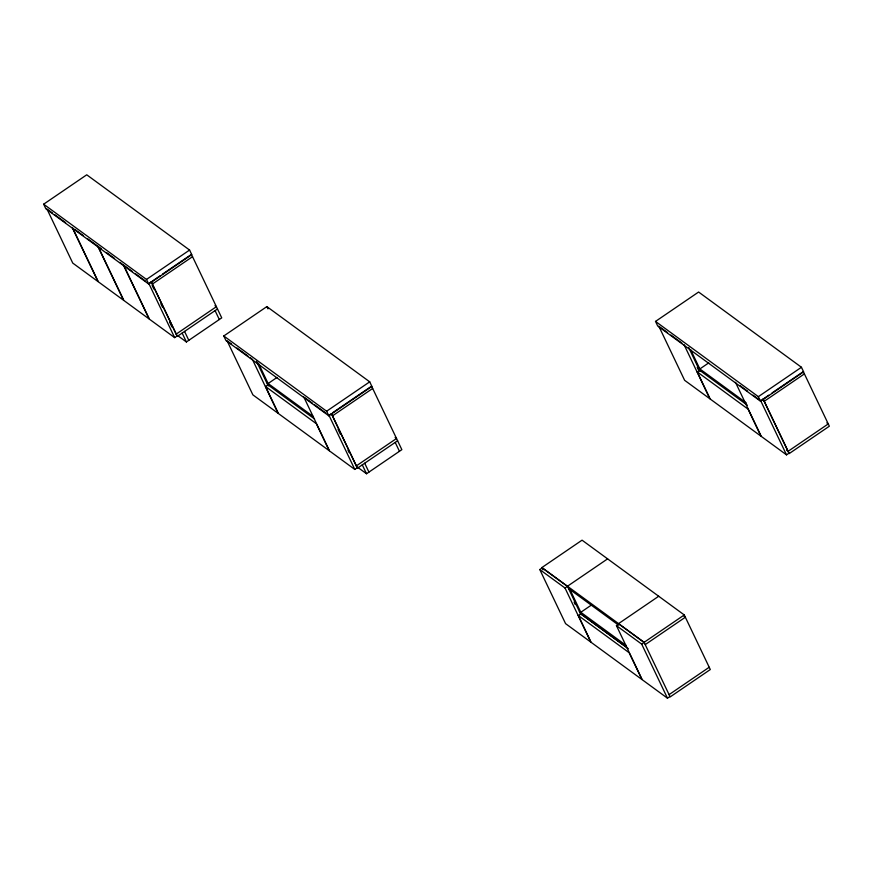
<?xml version="1.0" encoding="UTF-8"?>
<svg xmlns="http://www.w3.org/2000/svg" width="873" height="873" viewBox="0 0 873 873"><rect width="100%" height="100%" fill="white"/><g stroke="black" fill="none" stroke-linecap="round" stroke-linejoin="round"><path stroke-width="1.31" d="M43.65 204.195L86.743 174.807L189.583 250.049L191.765 254.621L148.672 284.009L45.833 208.767L43.65 204.195L146.489 279.436L148.672 284.009M146.489 279.436L189.583 250.049M149.654 283.005L160.217 275.682M162.454 274.166L191.449 254.392L221.731 317.87L186.396 341.965L177.699 335.603M152.393 284.052L192.54 256.673M176.248 334.075L216.395 306.696L214.976 305.659M132.401 271.503L123.617 265.086L149.414 319.169L174.655 337.633L177.066 335.996L151.269 281.903M217.486 308.987L177.339 336.356L151.302 281.772M223.783 335.974L266.865 306.598L369.716 381.839L371.887 386.401L328.805 415.788L225.965 340.546L223.783 335.974L326.622 411.216L328.805 415.788M277.036 377.431L268.12 383.52L258.419 363.179M265.545 386.521L316.332 423.678L329.23 450.73L278.443 413.562L265.545 386.521L267.946 384.884M326.622 411.216L369.716 381.839M332.548 412.787L371.582 386.172L401.853 449.66L366.529 473.744L357.734 467.317M329.787 414.784L331.391 413.693L357.188 467.775L354.787 469.423L329.547 450.959L303.749 396.866M332.526 415.843L372.662 388.463M356.38 465.866L396.528 438.486L395.109 437.449M397.619 440.767L357.472 468.146L331.434 413.551M655.514 321.417L698.607 292.029L801.447 367.271L803.629 371.843L760.536 401.22L657.696 325.989L655.514 321.417L758.353 396.658L760.536 401.22M708.767 362.862L699.851 368.952L690.718 349.811M697.276 371.953L748.063 409.121L760.961 436.162L710.175 399.005L697.276 371.953L699.688 370.316M758.353 396.658L801.447 367.271M753.039 395.153L760.721 400.772L768.742 395.185M772.081 392.905L803.313 371.614L829.35 426.21L789.203 453.578L763.166 398.983M764.257 401.274L804.404 373.895M541.915 567.548L582.051 540.169L684.268 614.952L710.306 669.536L670.158 696.916L644.121 642.321L541.915 567.548L542.995 569.829M539.776 569.556L542.188 567.908L567.428 586.372L565.017 588.02L539.776 569.556L565.573 623.638L590.814 642.102L565.017 588.02M607.608 558.862L567.461 586.241L580.916 614.647M735.481 382.309L761.278 436.391L786.518 454.855L788.93 453.218L763.133 399.125M591.959 604.683L580.807 612.289L569.971 589.559M578.352 615.552L629.149 652.709L641.928 679.5L591.13 642.332L578.352 615.552L580.763 613.905L628.309 648.694M618.564 623.628L658.711 596.248M616.436 625.635L618.848 623.999L644.088 642.463L641.677 644.11L616.436 625.635L642.233 679.729L667.474 698.193L669.886 696.545M644.121 642.321L684.268 614.952M645.212 644.612L685.36 617.233L683.941 616.196M669.078 694.635L709.214 667.256M826.84 422.881L828.259 423.918L788.112 451.297L786.704 450.261M667.605 332.646L658.82 326.218L684.618 380.301L709.858 398.775L684.061 344.682M670.89 335.046L681.868 343.078M739.868 385.517L747.55 391.137M698.433 367.915L746.284 402.922M699.524 370.196L747.364 405.203M568.552 588.522L618.575 625.123M52.445 213.012L46.956 208.996L72.754 263.089L97.994 281.553L72.197 227.46M54.639 214.616L65.617 222.648M74.707 229.293L83.481 235.721M87.878 238.929L97.754 246.153L123.551 300.247L98.311 281.783L72.514 227.689M101.355 248.794L98.06 246.382L123.868 300.476L149.097 318.94L123.3 264.857M106.844 252.81L114.527 258.43M120.016 262.446L122.209 264.05M135.686 273.915L145.562 281.139M231.476 343.995L227.089 340.786L252.886 394.869L278.127 413.333L252.33 359.25L250.136 357.646M236.965 348.011L247.932 356.042M304.841 397.673L312.523 403.293M314.716 404.897L325.694 412.929M266.702 382.483L313.462 416.683M579.388 611.253L626.148 645.463M267.793 384.764L314.553 418.975M580.48 613.533L627.24 647.744M760.721 400.772L786.518 454.855M688.732 347.585L699.95 371.309M697.232 367.337L698.4 369.77M641.677 644.11L667.474 698.193M574.118 602.13L575.285 604.574M395.207 442.415L399.452 451.297M364.696 463.225L368.941 472.107M362.284 464.862L366.529 473.744M338.091 429.44L340.415 434.328M347.978 450.184L349.145 452.629M328.99 415.33L354.787 469.423M266.865 306.598L267.956 308.878M256.498 361.291L268.218 385.877M215.074 310.624L219.319 319.518M184.563 331.434L188.808 340.317M182.162 333.071L186.396 341.965M152.142 285.46L153.888 289.116M160.872 303.76L162.618 307.416M169.602 322.061L171.926 326.939M148.857 283.55L174.655 337.633"/></g></svg>
